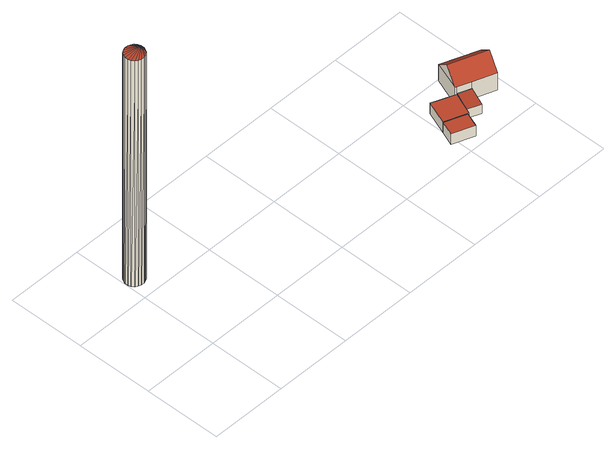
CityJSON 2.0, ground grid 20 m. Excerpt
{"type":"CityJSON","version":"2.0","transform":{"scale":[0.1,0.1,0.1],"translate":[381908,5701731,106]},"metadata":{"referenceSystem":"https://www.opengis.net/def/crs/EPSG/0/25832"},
"CityObjects":{
"building1":{"type":"Building","attributes":{"Geometrietyp2DReferenz":"1000","Gemeindeschluessel":"05954036","function":"51002_1251","roofType":"9999","measuredHeight":68.05},"geometry":[{"type":"Solid","lod":"2","boundaries":[[[[0,1,2]],[[1,3,2]],[[4,5,0]],[[5,1,0]],[[6,7,4]],[[7,5,4]],[[8,9,6]],[[9,7,6]],[[10,11,8]],[[11,9,8]],[[12,13,10]],[[13,11,10]],[[14,15,12]],[[15,13,12]],[[16,17,14]],[[17,15,14]],[[18,19,16]],[[19,17,16]],[[20,21,18]],[[21,19,18]],[[22,23,20]],[[23,21,20]],[[24,25,22]],[[25,23,22]],[[26,27,24]],[[27,25,24]],[[28,29,26]],[[29,27,26]],[[30,31,28]],[[31,29,28]],[[32,33,30]],[[33,31,30]],[[34,35,32]],[[35,33,32]],[[36,37,34]],[[37,35,34]],[[38,39,36]],[[39,37,36]],[[2,3,38]],[[3,39,38]],[[3,1,39]],[[1,5,39]],[[5,7,39]],[[7,9,39]],[[9,11,39]],[[11,13,39]],[[13,15,39]],[[15,17,39]],[[17,19,39]],[[19,21,39]],[[21,23,39]],[[23,25,39]],[[25,27,39]],[[27,29,39]],[[29,31,39]],[[31,33,39]],[[33,35,39]],[[35,37,39]],[[0,2,4]],[[2,38,4]],[[38,36,4]],[[36,34,4]],[[34,32,4]],[[32,30,4]],[[30,28,4]],[[28,26,4]],[[26,24,4]],[[24,22,4]],[[22,20,4]],[[20,18,4]],[[18,16,4]],[[16,14,4]],[[14,12,4]],[[12,10,4]],[[10,8,4]],[[8,6,4]]]],"semantics":{"surfaces":[{"type":"WallSurface"},{"type":"GroundSurface"},{"type":"RoofSurface"}],"values":[[0,0,0,0,0,0,0,0,0,0,0,0,0,0,0,0,0,0,0,0,0,0,0,0,0,0,0,0,0,0,0,0,0,0,0,0,0,0,0,0,1,1,1,1,1,1,1,1,1,1,1,1,1,1,1,1,1,1,2,2,2,2,2,2,2,2,2,2,2,2,2,2,2,2,2,2]]}}]},
"building2":{"type":"Building","attributes":{"Gemeindeschluessel":"05954036","Geometrietyp2DReferenz":"3000","function":"31001_2460","roofType":"1000","measuredHeight":3.11},"geometry":[{"type":"Solid","lod":"2","boundaries":[[[[40,41,42,43]],[[44,45,41,40]],[[46,47,45,44]],[[43,42,47,46]],[[44,40,43,46]],[[41,45,47,42]]]],"semantics":{"surfaces":[{"type":"WallSurface"},{"type":"RoofSurface"},{"type":"GroundSurface"}],"values":[[0,0,0,0,1,2]]}}]},
"building3":{"type":"Building","attributes":{"Gemeindeschluessel":"05954036","Geometrietyp2DReferenz":"3000","function":"31001_2460","roofType":"1000","measuredHeight":3.21},"geometry":[{"type":"Solid","lod":"2","boundaries":[[[[48,45,49,50]],[[51,41,45,48]],[[52,53,41,51]],[[54,55,53,52]],[[56,57,55,54]],[[58,59,57,56]],[[50,49,59,58]],[[56,54,52,51,48,50,58]],[[45,41,53,55,57,59,49]]]],"semantics":{"surfaces":[{"type":"WallSurface"},{"type":"RoofSurface"},{"type":"GroundSurface"}],"values":[[0,0,0,0,0,0,0,1,2]]}}]},
"building4":{"type":"Building","attributes":{"Gemeindeschluessel":"05954036","Geometrietyp2DReferenz":"3000","function":"31001_1010","roofType":"2100","measuredHeight":3.01},"geometry":[{"type":"Solid","lod":"2","boundaries":[[[[60,61,62,63]],[[64,65,61,60]],[[66,67,65,64]],[[63,62,67,66]],[[64,60,63,66]],[[61,65,67,62]]]],"semantics":{"surfaces":[{"type":"WallSurface"},{"type":"RoofSurface"},{"type":"GroundSurface"}],"values":[[0,0,0,0,1,2]]}}]},
"building5":{"type":"Building","attributes":{"Gemeindeschluessel":"05954036","Geometrietyp2DReferenz":"3000","function":"31001_1010","roofType":"5000","measuredHeight":8.46},"address":[{"country":"Germany","locality":"Witten","thoroughfareNumber":"45","thoroughfareName":"Dreerholz"}],"geometry":[{"type":"Solid","lod":"2","boundaries":[[[[68,69,70,71]],[[72,73,69,68]],[[74,75,73,72]],[[76,77,75,74]],[[78,79,77,76]],[[71,70,79,78]],[[74,80,81,71,78,76]],[[72,68,81,80]],[[71,81,68]],[[72,80,74]],[[69,73,75,77,79,70]]]],"semantics":{"surfaces":[{"type":"WallSurface"},{"type":"RoofSurface"},{"type":"GroundSurface"}],"values":[[0,0,0,0,0,0,1,1,0,0,2]]}}]}
},
"vertices":[
[49,269,690],[49,269,10],[45,275,690],[45,275,10],[52,261,690],[52,261,10],[52,253,690],[52,253,10],[49,246,690],[49,246,10],[45,239,690],[45,239,10],[38,235,690],[38,235,10],[31,232,690],[31,232,10],[23,232,690],[23,232,10],[16,235,690],[16,235,10],[9,239,690],[9,239,10],[5,246,690],[5,246,10],[2,253,690],[2,253,10],[2,261,690],[2,261,10],[5,269,690],[5,269,10],[9,275,690],[9,275,10],[16,279,690],[16,279,10],[23,282,690],[23,282,10],[31,282,690],[31,282,10],[38,279,690],[38,279,10],
[777,62,72],[777,62,41],[763,25,41],[763,25,72],[832,41,72],[832,41,41],[818,4,72],[818,4,41],
[832,41,73],[835,40,41],[835,40,73],[777,62,73],[800,121,73],[800,121,41],[854,100,73],[854,100,41],[858,98,73],[858,98,41],[840,53,73],[840,53,41],
[874,39,72],[874,39,45],[892,85,45],[892,85,75],[840,53,72],[840,53,45],[858,98,75],[858,98,45],
[883,176,92],[883,176,44],[854,100,44],[854,100,95],[978,141,91],[978,141,44],[949,64,95],[949,64,44],[892,85,95],[892,85,44],[858,98,95],[858,98,44],[963,101,128],[868,136,128]
]}
